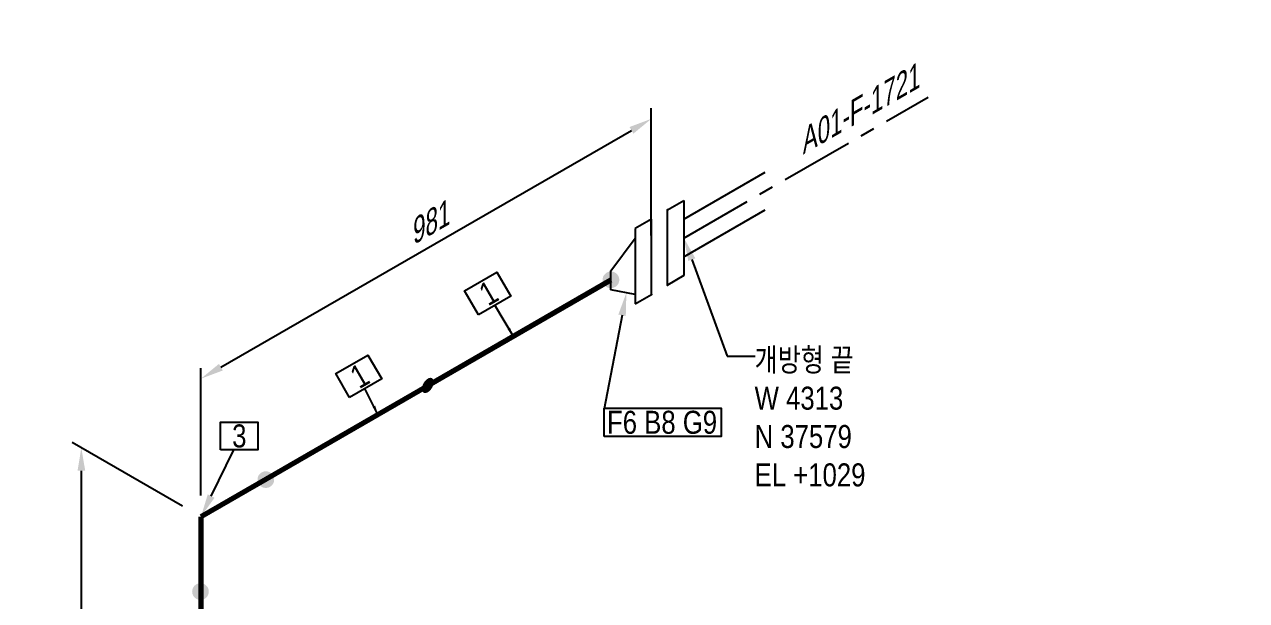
# Model space of a CAD drawing. Header units: millimetres. Extents: x 0 to 594, y 0 to 420.
# Drawn here: x 225.7 to 358.4, y 197.6 to 260.2 of the extents above; entities that cross this region are included whole.
import ezdxf
from ezdxf import colors
from ezdxf.entities.mleader import LeaderData, LeaderLine
from ezdxf.enums import TextEntityAlignment as Align
from ezdxf.math import Vec2, Vec3

# ---------------------------------------------------------------- set-up
doc = ezdxf.new("R2010")
doc.units = ezdxf.units.MM
doc.header["$LTSCALE"] = 0.25
doc.linetypes.add('CENTER', pattern=[50.8, 31.75, -6.35, 6.35, -6.35])
doc.linetypes.add('DASHED2', pattern=[9.525, 6.35, -3.175])
for name, color, linetype in [('기기', 6, 'Continuous'), ('밸브', 4, 'Continuous'), ('연속', 7, 'DASHED2'), ('열 추적 선', 7, 'CENTER'), ('용접', 1, 'Continuous'), ('주석', 7, 'Continuous'), ('치수', 1, 'Continuous')]:
    doc.layers.add(name, color=color, linetype=linetype)
doc.layers.add('파이프', color=3, linetype='Continuous', lineweight=70)
doc.styles.add('AdskIsoAnnotation', font='arial.ttf', dxfattribs={"width": 0.8, "height": 1})
doc.styles.add('AdskIsoMetric', font='arial.ttf', dxfattribs={"width": 0.8, "height": 2.5})
doc.styles.add('AdskIsoMetric30', font='arial.ttf', dxfattribs={"width": 0.8, "oblique": 29.99985, "height": 2.5})
doc.styles.get("Standard").update_dxf_attribs({"font": 'arial.ttf'})
doc.dimstyles.new('AdskIsoMetric', dxfattribs={"dimtxt": 2.5, "dimasz": 2.5, "dimexe": 1, "dimexo": 2, "dimgap": 0.8, "dimtad": 1, "dimdec": 0, "dimrnd": 1, "dimzin": 0, "dimdsep": 46, "dimtxsty": 'AdskIsoMetric', "dimcen": 0, "dimclrt": 7, "dimadec": 0, "dimazin": 0, "dimtfac": 1, "dimtdec": 0, "dimtmove": 1, "dimatfit": 3, "dimfxl": 0, "dimfrac": 2, "dimtolj": 1, "dimtzin": 0, "dimarcsym": 0})

# ---------------------------------------------------------------- blocks, each defined once
blk = doc.blocks.new('플랜지WN-1-IsoLeft')
at = {"color": 0, "linetype": 'ByBlock', "lineweight": -2, "extrusion": (0, 0.816497, 0.57735)}
for p, q in [((0.1989, 0.0893), (-0.1547, -0.1148)), ((-0.1547, 0.0383), (-0.0663, 0.0893)), ((-0.0663, 0.0893), (0.1547, 0.0638)), ((0.2873, 0.0383), (0.1989, 0.0893)), ((-0.1105, -0.0893), (-0.1547, 0.0383)), ((-0.0663, -0.1659), (0.2873, 0.0383)), ((-0.1547, -0.1148), (-0.0663, -0.1659))]:
    blk.add_line(p, q, dxfattribs=at)
blk = doc.blocks.new('개스킷-1-IsoLeft')
at = {"color": 0, "linetype": 'ByBlock', "lineweight": -2}
for p in [(0.1238, 0.1326), (0.221, 0.0765), (-0.221, -0.0765), (-0.1326, -0.1276)]:
    blk.add_point(p, dxfattribs=at)
blk = doc.blocks.new('*D33')
at = {"layer": 'Defpoints', "color": 0}
for p in [(293.78, 249.98), (293.78, 234.98), (244.86, 206.74)]:
    blk.add_point(p, dxfattribs=at)
at = {"layer": '치수', "color": 0, "lineweight": -2}
for p, q in [((293.78, 237.29), (293.78, 251.14)), ((247.03, 222.99), (291.62, 248.73)), ((244.86, 209.05), (244.86, 222.89))]:
    blk.add_line(p, q, dxfattribs=at)
at = {"layer": '치수', "color": 0}
for points in [[(291.41, 249.09), (291.83, 248.37), (293.78, 249.98)], [(246.82, 223.35), (247.24, 222.63), (244.86, 221.74)]]:
    blk.add_solid(points, dxfattribs=at)
at = {"layer": '치수', "color": 7, "insert": (269.32, 238.48), "char_height": 2.5, "attachment_point": 5, "rotation": 29.9999, "style": 'AdskIsoMetric30'}
blk.add_mtext('\\A1;981', dxfattribs=at)
blk = doc.blocks.new('*D34')
at = {"layer": 'Defpoints', "color": 0}
for p in [(231.87, 214.24), (244.86, 206.74), (244.86, 126.36)]:
    blk.add_point(p, dxfattribs=at)
at = {"layer": '치수', "color": 0, "lineweight": -2}
for p, q in [((242.86, 207.89), (230.87, 214.82)), ((231.87, 136.36), (231.87, 211.74)), ((242.86, 127.51), (230.87, 134.43))]:
    blk.add_line(p, q, dxfattribs=at)
at = {"layer": '치수', "color": 0}
for points in [[(231.46, 211.74), (232.29, 211.74), (231.87, 214.24)], [(231.46, 136.36), (232.29, 136.36), (231.87, 133.86)]]:
    blk.add_solid(points, dxfattribs=at)
at = {"layer": '치수', "color": 7, "insert": (229.61, 175.36), "char_height": 2.5, "attachment_point": 5, "rotation": 89.9983, "style": 'AdskIsoMetric30'}
blk.add_mtext('\\A1;529', dxfattribs=at)
blk = doc.blocks.new('*D43')
at = {"layer": 'Defpoints', "color": 0}
for p in [(358.43, 348), (143.17, 248.72), (143.17, 223.72)]:
    blk.add_point(p, dxfattribs=at)
at = {"layer": '치수', "color": 0, "lineweight": -2}
for p, q in [((358.43, 350.31), (358.43, 374.15)), ((356.26, 371.75), (145.34, 249.97)), ((143.17, 226.03), (143.17, 249.87))]:
    blk.add_line(p, q, dxfattribs=at)
at = {"layer": '치수', "color": 0}
for points in [[(356.06, 372.11), (356.47, 371.39), (358.43, 373)], [(145.13, 250.33), (145.55, 249.61), (143.17, 248.72)]]:
    blk.add_solid(points, dxfattribs=at)
at = {"layer": '치수', "color": 7, "insert": (250.8, 313.48), "char_height": 2.5, "attachment_point": 5, "rotation": 30.0005, "style": 'AdskIsoMetric30'}
blk.add_mtext('\\A1;12519', dxfattribs=at)
blk = doc.blocks.new('*D46')
at = {"layer": 'Defpoints', "color": 0}
for p in [(358.43, 348), (72.57, 217.96), (72.57, 191.12)]:
    blk.add_point(p, dxfattribs=at)
at = {"layer": '치수', "color": 0, "lineweight": -2}
for p, q in [((358.43, 350.31), (358.43, 384.15)), ((356.27, 381.75), (74.74, 219.21)), ((72.57, 193.43), (72.57, 219.11))]:
    blk.add_line(p, q, dxfattribs=at)
at = {"layer": '치수', "color": 0}
for points in [[(356.06, 382.11), (356.47, 381.39), (358.43, 383)], [(74.53, 219.57), (74.95, 218.85), (72.57, 217.96)]]:
    blk.add_solid(points, dxfattribs=at)
at = {"layer": '치수', "color": 7, "insert": (215.5, 303.09), "char_height": 2.5, "attachment_point": 5, "rotation": 30.0005, "style": 'AdskIsoMetric30'}
blk.add_mtext('\\A1;14663', dxfattribs=at)
blk = doc.blocks.new('엘보우-3-Iso2DSkew90')
at = {"color": 0, "linetype": 'ByBlock', "lineweight": -2, "extrusion": (0.707107, -0.408248, 0.57735)}
for p, q in [((7.07, 4.08), (0, 0)), ((0, 0), (0, -8.16)), ((0, 0), (0, 0))]:
    blk.add_line(p, q, dxfattribs=at)
blk = doc.blocks.new('Buttweld')
at = {"lineweight": -2}
blk.add_hatch(color=0, dxfattribs=at).paths.add_polyline_path([(0.044, -0.0026), (0.0433, 0.0053), (0.0413, 0.0129), (0.0379, 0.02), (0.0334, 0.0265), (0.0278, 0.0321), (0.0214, 0.0366), (0.0142, 0.0399), (0.0066, 0.042), (-0.0013, 0.0427), (-0.0091, 0.042), (-0.0168, 0.0399), (-0.0239, 0.0366), (-0.0304, 0.0321), (-0.036, 0.0265), (-0.0405, 0.02), (-0.0438, 0.0129), (-0.0459, 0.0053), (-0.0466, -0.0026), (-0.0459, -0.0105), (-0.0438, -0.0181), (-0.0405, -0.0252), (-0.036, -0.0317), (-0.0304, -0.0373), (-0.0239, -0.0418), (-0.0168, -0.0452), (-0.0091, -0.0472), (-0.0013, -0.0479), (0.0066, -0.0472), (0.0142, -0.0452), (0.0214, -0.0418), (0.0278, -0.0373), (0.0334, -0.0317), (0.0379, -0.0252), (0.0413, -0.0181), (0.0433, -0.0105)], is_closed=False, flags=0)
blk = doc.blocks.new('Weld-1-IsoLeft')
blk.add_hatch(color=256).paths.add_polyline_path([(-0.0293, 0.019), (-0.0343, 0.0155), (-0.0383, 0.0116), (-0.041, 0.0073), (-0.0424, 0.0028), (-0.0424, -0.0017), (-0.041, -0.0062), (-0.0383, -0.0105), (-0.0343, -0.0145), (-0.0293, -0.0179), (-0.0232, -0.0209), (-0.0164, -0.0231), (-0.009, -0.0247), (-0.0012, -0.0255), (0.0067, -0.0255), (0.0145, -0.0247), (0.0219, -0.0231), (0.0287, -0.0209), (0.0348, -0.0179), (0.0398, -0.0145), (0.0438, -0.0105), (0.0465, -0.0062), (0.0479, -0.0017), (0.0479, 0.0028), (0.0465, 0.0073), (0.0438, 0.0116), (0.0398, 0.0155), (0.0348, 0.019), (0.0287, 0.022), (0.0219, 0.0242), (0.0145, 0.0258), (0.0067, 0.0266), (-0.0012, 0.0266), (-0.009, 0.0258), (-0.0164, 0.0242), (-0.0232, 0.022)], is_closed=False, flags=0)
blk = doc.blocks.new('AnnoRect')
at = {"color": 0, "linetype": 'ByBlock', "lineweight": -2}
blk.add_wipeout([(-0.81, -0.6), (-0.81, 0.6), (0.81, 0.6), (0.81, -0.6)], dxfattribs=at)
blk.add_lwpolyline([(-0.81, -0.6), (-0.81, 0.6), (0.81, 0.6), (0.81, -0.6)], close=True, dxfattribs=at)
at = {"color": 0, "linetype": 'ByBlock', "lineweight": -2, "style": 'AdskIsoAnnotation', "width": 0.8}
blk.add_attdef('XX', text='', height=1, dxfattribs=at).set_placement((0, 0), align=Align.MIDDLE_CENTER)
blk = doc.blocks.new('끝 장비-1-IsoLeft')
at = {"color": 0, "linetype": 'ByBlock', "lineweight": -2, "extrusion": (0, 0.816497, 0.57735)}
for p, q in [((0, 0.1021), (-0.4419, 0.3572)), ((-0.1768, 0), (-0.6187, 0.2552)), ((-0.2652, -0.051), (0.0884, 0.1531)), ((0.0884, 0.1531), (0.1768, 0.1021)), ((0.1768, 0.1021), (-0.1768, -0.1021)), ((-0.1768, -0.1021), (-0.2652, -0.051))]:
    blk.add_line(p, q, dxfattribs=at)

msp = doc.modelspace()

# ---------------------------------------------------------------- linework, layer by layer
at = {"layer": '열 추적 선', "color": 1}
msp.add_line((297.32, 237.024), (323.861, 252.347), dxfattribs=at)
at = {"layer": '파이프'}
for points in [[(289.365, 232.431), (269.487, 220.954)], [(269.487, 220.954), (251.935, 210.821)], [(244.864, 198.574), (244.862, 134.521)]]:
    msp.add_lwpolyline(points, dxfattribs=at)

# ---------------------------------------------------------------- block references
at = {"layer": '밸브', "xscale": 20, "yscale": 20, "zscale": 20}
for name, p, rotation in [('개스킷-1-IsoLeft', (294.669, 235.493), 60.00000000120718), ('플랜지WN-1-IsoLeft', (291.575, 233.707), 59.99900548856495)]:
    msp.add_blockref(name, p, dxfattribs=dict(at, rotation=rotation))
at = {"layer": '연속', "xscale": 19.99999999999999, "yscale": 19.99999999999999, "zscale": 19.99999999999999, "rotation": 240.0000000000132}
msp.add_blockref('끝 장비-1-IsoLeft', (295.552, 236.003), dxfattribs=at)
at = {"layer": '용접', "xscale": 20, "yscale": 20, "zscale": 20}
for name, p, rotation in [('Buttweld', (289.365, 232.431), 180.0009754288245), ('Weld-1-IsoLeft', (269.487, 220.954), 59.99970045394566), ('Buttweld', (244.864, 198.574), 270.0000000003521)]:
    msp.add_blockref(name, p, dxfattribs=dict(at, rotation=rotation))
msp.add_blockref('Buttweld', (251.935, 210.821), dxfattribs=at)
at = {"layer": '파이프'}
msp.add_blockref('엘보우-3-Iso2DSkew90', (244.864, 206.739), dxfattribs=at)

# ---------------------------------------------------------------- texts
at = {"layer": '기기', "insert": (316.015, 250.836), "char_height": 2.5, "attachment_point": 5, "rotation": 29.99916, "style": 'AdskIsoMetric30'}
msp.add_mtext('\\A1;A01-F-1721', dxfattribs=at)
at = {"layer": '주석', "insert": (305, 210), "char_height": 2.5, "attachment_point": 7, "style": 'AdskIsoAnnotation'}
msp.add_mtext('{\\fGulim|b0|i0|c129|p50;개방형 끝\\P}W 4313\\PN 37579\\PEL +1029', dxfattribs=at)

# ---------------------------------------------------------------- dimensions: what is measured, and where the dimension line sits
at = {"layer": '치수'}
for base, p1, p2, angle, text, override, picture, middle in [((72.572, 217.956), (358.427, 348), (72.569, 191.12), 210.0005, '14663', {"dimtad": 0, "dimlfac": 44.978632, "dimtxsty": 'AdskIsoMetric30', "dimse1": 0, "dimse2": 0, "dimsd1": 0, "dimsd2": 0, "dimtmove": 1}, '*D46', (215.502, 303.095)), ((143.172, 248.718), (358.427, 348), (143.169, 223.716), 210.0005, '12519', {"dimtad": 0, "dimlfac": 50.366774, "dimtxsty": 'AdskIsoMetric30', "dimse1": 0, "dimse2": 0, "dimsd1": 0, "dimsd2": 0, "dimtmove": 1}, '*D43', (250.801, 313.476)), ((293.785, 249.983), (244.864, 206.739), (293.785, 234.983), 29.99985, '981', {"dimtad": 0, "dimlfac": 17.360945, "dimtxsty": 'AdskIsoMetric30', "dimse1": 0, "dimse2": 0, "dimsd1": 0, "dimsd2": 0, "dimtmove": 1}, '*D33', (269.325, 238.478)), ((231.874, 214.239), (244.862, 126.356), (244.864, 206.739), 89.99828, '529', {"dimtad": 0, "dimlfac": 6.575276, "dimtxsty": 'AdskIsoMetric30', "dimse1": 0, "dimse2": 0, "dimsd1": 0, "dimsd2": 0, "dimtmove": 1}, '*D34', (229.607, 175.356))]:
    dim = msp.add_linear_dim(base=base, p1=p1, p2=p2, angle=angle, text=text, dimstyle='AdskIsoMetric', override=override, dxfattribs=at)
    dim.commit()
    dim.dimension.update_dxf_attribs({"geometry": picture, "text_midpoint": middle, "dimtype": 160})

# ---------------------------------------------------------------- leaders
at = {"layer": '주석'}
ml = msp.add_multileader_mtext('Standard', dxfattribs=at)
ml.set_content('')
ml.set_leader_properties()
ml.build(insert=Vec2(0, 0))
ml.multileader.update_dxf_attribs({"dogleg_length": 3.062, "arrow_head_size": 2.5})
ctx = ml.context
ctx.base_point, ctx.arrow_head_size = Vec3(305.062, 224.187), 2.5
notes = []
notes.append((ctx, [(0, (1, 1, 0), (302, 224.187), (1, 0), 3.062, [(0, [(297.32, 237.024)], 0, [])])]))
ctx.mtext, ml.multileader.dxf.content_type = None, 0
ml = msp.add_multileader_mtext('Standard', dxfattribs=at)
ml.set_content('')
ml.set_leader_properties()
ml.build(insert=Vec2(0, 0))
ml.multileader.update_dxf_attribs({"dogleg_length": 0, "arrow_head_size": 2.5})
ctx = ml.context
ctx.base_point, ctx.arrow_head_size = Vec3(288.647, 218.449), 2.5
notes.append((ctx, [(0, (1, 1, 0), (288.647, 218.449), (-1, 0), 0, [(0, [(291.071, 231.082)], 0, [])])]))
ctx.mtext, ml.multileader.dxf.content_type = None, 0
ml = msp.add_multileader_mtext('Standard', dxfattribs=at)
ml.set_content('')
ml.set_leader_properties()
ml.build(insert=Vec2(0, 0))
ml.multileader.update_dxf_attribs({"dogleg_length": 0, "arrow_head_size": 0})
ctx = ml.context
ctx.base_point, ctx.arrow_head_size = Vec3(276.773, 229.714), 0
notes.append((ctx, [(0, (1, 1, 0), (276.773, 229.714), (-1, 0), 0, [(0, [(278.807, 226.335)], 0, [])])]))
ctx.mtext, ml.multileader.dxf.content_type = None, 0
ml = msp.add_multileader_mtext('Standard', dxfattribs=at)
ml.set_content('')
ml.set_leader_properties()
ml.build(insert=Vec2(0, 0))
ml.multileader.update_dxf_attribs({"dogleg_length": 0, "arrow_head_size": 0})
ctx = ml.context
ctx.base_point, ctx.arrow_head_size = Vec3(262.675, 220.658), 0
notes.append((ctx, [(0, (1, 1, 0), (262.675, 220.658), (-1, 0), 0, [(0, [(264.092, 217.84)], 0, [])])]))
ctx.mtext, ml.multileader.dxf.content_type = None, 0
ml = msp.add_multileader_mtext('Standard', dxfattribs=at)
ml.set_content('')
ml.set_leader_properties()
ml.build(insert=Vec2(0, 0))
ml.multileader.update_dxf_attribs({"dogleg_length": 0, "arrow_head_size": 2.5})
ctx = ml.context
ctx.base_point, ctx.arrow_head_size = Vec3(248.444, 214), 2.5
notes.append((ctx, [(0, (1, 1, 0), (248.444, 214), (-1, 0), 0, [(0, [(244.864, 206.739)], 0, [])])]))
ctx.mtext, ml.multileader.dxf.content_type = None, 0
for ctx, leaders in notes:
    for number, flags, end, landing, length, lines in leaders:
        leader = LeaderData()
        leader.index, (leader.has_last_leader_line, leader.has_dogleg_vector, leader.attachment_direction) = number, flags
        leader.last_leader_point, leader.dogleg_vector, leader.dogleg_length = Vec3(end), Vec3(landing), length
        for number, points, colour, breaks in lines:
            line = LeaderLine()
            line.index, line.vertices, line.color, line.breaks = number, Vec3.list(points), colors.encode_raw_color(colour), breaks
            leader.lines.append(line)
        ctx.leaders.append(leader)

# ---------------------------------------------------------------- next in the draw order: block references
ref = msp.add_blockref('AnnoRect', (276, 231), dxfattribs=dict(at, xscale=2.500000000000001, yscale=2.500000000000001, zscale=2.500000000000001, rotation=29.99985022744906))
ref.add_attrib('XX_001', '1', (276.045, 229.577), dxfattribs={"layer": '0', "color": 0, "linetype": 'ByBlock', "lineweight": -2, "height": 2.5, "rotation": 29.99985, "style": 'AdskIsoAnnotation', "width": 0.8})
ref = msp.add_blockref('AnnoRect', (262, 222), dxfattribs=dict(at, xscale=2.500000000000001, yscale=2.500000000000001, zscale=2.500000000000001, rotation=29.99985022744906))
ref.add_attrib('XX_001', '1', (262.045, 220.577), dxfattribs={"layer": '0', "color": 0, "linetype": 'ByBlock', "lineweight": -2, "height": 2.5, "rotation": 29.99985, "style": 'AdskIsoAnnotation', "width": 0.8})
ref = msp.add_blockref('AnnoRect', (295, 217), dxfattribs=dict(at, xscale=7.847785977859779, yscale=2.585266030013643, zscale=2.5))
ref.add_attrib('XX_001', 'F6 B8 G9', (288.968, 215.75), dxfattribs={"layer": '0', "color": 0, "linetype": 'ByBlock', "lineweight": -2, "height": 2.5, "style": 'AdskIsoAnnotation', "width": 0.8})
ref = msp.add_blockref('AnnoRect', (249.024, 215.5), dxfattribs=dict(at, xscale=2.5, yscale=2.5, zscale=2.5))
ref.add_attrib('XX_001', '3', (248.252, 214.267), dxfattribs={"layer": '0', "color": 0, "linetype": 'ByBlock', "lineweight": -2, "height": 2.5, "style": 'AdskIsoAnnotation', "width": 0.8})

doc.saveas('drawing.dxf')
